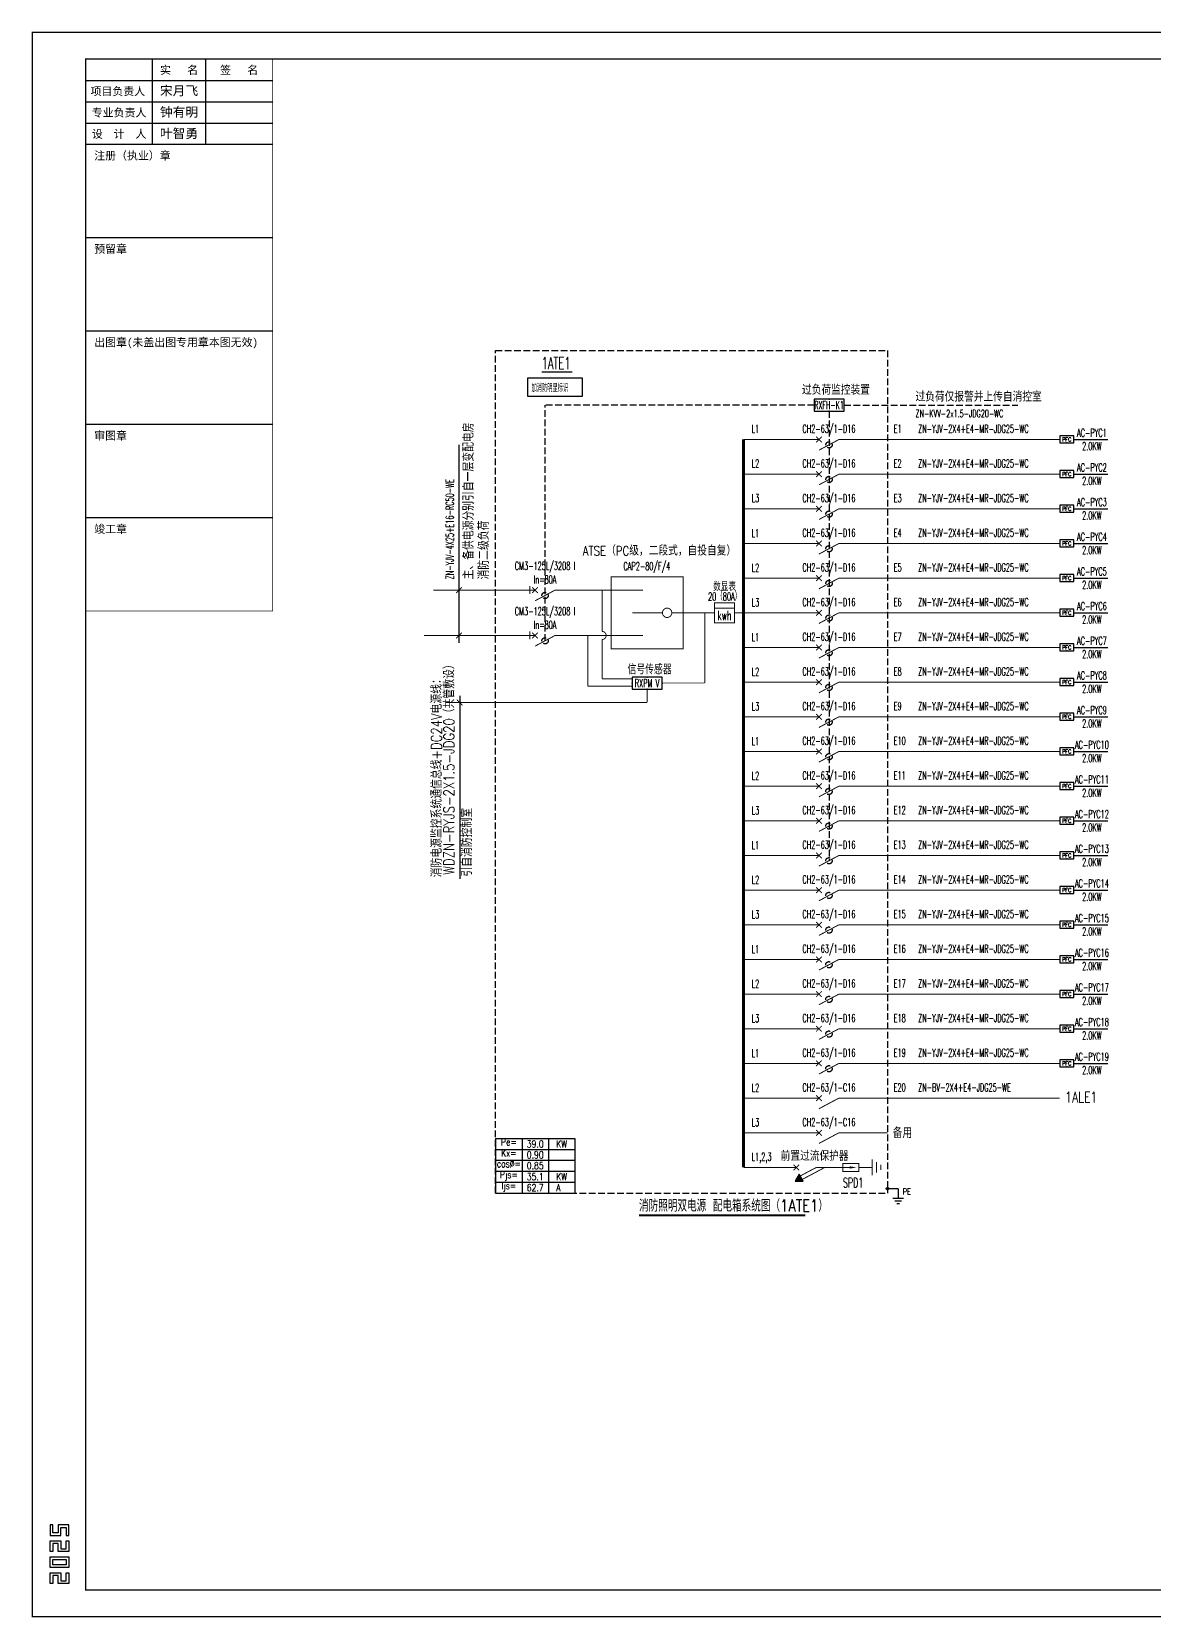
# Model space of a CAD drawing. Extents: x -1396510 to 1250330, y -1892470 to 1623980.
# Drawn here: x -561415 to -519340, y -675765 to -616315 of the extents above; entities that cross this region are included whole.
import ezdxf
from ezdxf.enums import TextEntityAlignment as Align

# ---------------------------------------------------------------- set-up
doc = ezdxf.new("R2010")
doc.units = 0
doc.header["$LTSCALE"] = 1000
doc.header["$MEASUREMENT"] = 0
doc.linetypes.add('DASH', pattern=[0.35, 0.25, -0.1])
doc.layers.get('Defpoints').update_dxf_attribs({"color": 210})
for name, color, linetype in [('0-cxFrame', 155, 'Continuous'), ('EQUIP-消防', 3, 'Continuous'), ('qianming', 155, 'Continuous'), ('TEL_SYMB', 3, 'Continuous'), ('TEL_TEXT', 7, 'Continuous'), ('电气系统图', 7, 'Continuous'), ('系统标准字体', 2, 'Continuous')]:
    doc.layers.add(name, color=color, linetype=linetype)
doc.layers.add('0-cxText', color=131, linetype='Continuous', lineweight=25)
doc.styles.add('_TEL_DIM', font='SIMPLEX', dxfattribs={"width": 0.8, "height": 3.5, "bigfont": 'HZTXT'})
doc.styles.add('cx_biaoti', font='')
doc.styles.add('cx_tuming', font='simhei.ttf')
doc.styles.add('cx_tuqian1', font='')
doc.styles.add('图框宋体', font='', dxfattribs={"width": 0.75})
doc.styles.add('系统-280', font='romanc.shx', dxfattribs={"width": 0.8, "height": 280, "bigfont": 'GBHZFS.shx'})
doc.styles.add('黑体', font='simhei.ttf', dxfattribs={"height": 12})
doc.styles.get('cx_biaoti').set_extended_font_data('SimSun')
doc.styles.get('cx_tuqian1').set_extended_font_data('SimSun')
doc.styles.get('图框宋体').set_extended_font_data('SimSun')

# ---------------------------------------------------------------- blocks, each defined once
blk = doc.blocks.new('A$C6D655153')
at = {"layer": '电气系统图'}
h = blk.add_hatch(color=3, dxfattribs=at)
edge = h.paths.add_edge_path()
edge.add_arc((50, 550), 50, 0, 360)
at = {"layer": '电气系统图', "color": 3}
for p, q in [((450, 550), (50, 550)), ((250, 200), (650, 200)), ((325, 100), (575, 100)), ((400, 0), (500, 0))]:
    blk.add_line(p, q, dxfattribs=at)
blk.add_lwpolyline([(450, 550), (450, 200)], dxfattribs=at)
blk.add_circle((50, 550), 50, dxfattribs=at)
at = {"layer": '电气系统图', "color": 3, "style": '_TEL_DIM', "width": 0.7}
blk.add_attdef('PE', text='', height=220, dxfattribs=at).set_placement((707, 441), align=Align.MIDDLE_CENTER)
blk = doc.blocks.new('A$C5D577B06')
at = {"layer": '电气系统图', "color": 3}
for p, q in [((1125, 450), (0, 450)), ((0, 450), (0, 0)), ((0, 0), (1125, 0)), ((1125, 0), (1125, 450))]:
    blk.add_line(p, q, dxfattribs=at)
for p in [(0, 225), (562, 450), (562, 0), (1125, 225)]:
    blk.add_point(p, dxfattribs=at)
at = {"layer": '电气系统图', "color": 3, "style": '_TEL_DIM'}
blk.add_attdef('RCD', text='', height=300, dxfattribs=at).set_placement((562, 225), align=Align.MIDDLE_CENTER)
at = {"layer": '电气系统图', "color": 3, "style": '_TEL_DIM', "flags": 1}
blk.add_attdef('A', text='', height=0.015, dxfattribs=at).set_placement((562, 0), align=Align.MIDDLE_CENTER)
blk = doc.blocks.new('*T347')
at = {"layer": '电气系统图', "color": 0, "linetype": 'ByBlock', "lineweight": -2, "transparency": 16777216}
for p, q in [((0, 0), (2970, 0)), ((0, 0), (0, -2053)), ((990, 0), (990, -2053)), ((1980, 0), (1980, -2053)), ((2970, 0), (2970, -2053)), ((0, -411), (2970, -411)), ((0, -821), (2970, -821)), ((0, -1232), (2970, -1232)), ((0, -1643), (2970, -1643)), ((0, -2053), (2970, -2053))]:
    blk.add_line(p, q, dxfattribs=at)
at = {"layer": '电气系统图', "color": 0, "linetype": 'DASH', "transparency": 16777216, "width": 990, "style": '_TEL_DIM'}
for s, insert, char_height, attachment_point in [('Pe=', (495, 0), 264, 2), ('Kx=', (495, -411), 264, 2), ('39.0', (1485, -205), 264, 5), ('0.90', (1485, -616), 264, 5), ('  KW', (1980, -205), 264, 4), ('cos%%C=', (495, -821), 264, 2), ('0.85', (1485, -1027), 264, 5), ('Pjs=', (495, -1232), 264, 2), ('{\\H0.8571x;Ijs=} ', (495, -1643), 308, 2), ('35.1', (1485, -1437), 264, 5), ('62.7', (1485, -1848), 264, 5), ('  A', (1980, -1848), 264, 4), ('  KW', (1980, -1437), 264, 4)]:
    blk.add_mtext(s, dxfattribs=dict(at, insert=insert, char_height=char_height, attachment_point=attachment_point))
blk = doc.blocks.new('A$C332171F1')
at = {"layer": '电气系统图', "color": 3, "const_width": 35}
blk.add_lwpolyline([(17, 767), (767, 767), (767, 17), (17, 17)], close=True, dxfattribs=at)
blk.add_lwpolyline([(17, 567), (767, 567)], dxfattribs=at)
at = {"layer": '电气系统图', "color": 3, "style": '_TEL_DIM', "width": 0.6}
blk.add_text('kwh', height=350, dxfattribs=at).set_placement((392, 117), align=Align.CENTER)
blk = doc.blocks.new('$equip$00001927')
for p, q in [((0.65, 0.65), (-0.65, 0.65)), ((-0.65, 0.65), (-0.65, 0)), ((-0.65, 0), (0.65, 0)), ((0.65, 0), (0.65, 0.65))]:
    blk.add_line(p, q)
for p in [(-0.65, 0.33), (0, 0.65), (0, 0), (0.65, 0.33)]:
    blk.add_point(p)
at = {"color": 7, "style": '_TEL_DIM'}
blk.add_attdef('$TEXT$', text='', height=0.34, dxfattribs=at).set_placement((0.01, 0.34), align=Align.MIDDLE_CENTER)
at = {"color": 7, "style": '_TEL_DIM', "flags": 1}
blk.add_attdef('A', text='', height=0.00002, dxfattribs=at).set_placement((0, 0), align=Align.MIDDLE_CENTER)
blk = doc.blocks.new('A$C5A8929A8')
at = {"layer": '电气系统图', "color": 3, "const_width": 35}
for points in [[(1500, 0), (1500, 600)], [(0, 300), (650, 300)], [(1000, 450), (1000, 150), (400, 150), (400, 450), (1000, 450)], [(1000, 300), (1500, 300)], [(1664, 100), (1664, 500)], [(1828, 200), (1828, 400)]]:
    blk.add_lwpolyline(points, dxfattribs=at)
at = {"layer": '电气系统图', "color": 3}
for points in [[(650, 344), (650, 256), (913, 300), (650, 256)], [(650, 256), (913, 300), (650, 344), (650, 256)]]:
    blk.add_solid(points, dxfattribs=at)
blk = doc.blocks.new('A$C04AF44BA')
at = {"layer": '电气系统图'}
h = blk.add_hatch(color=256, dxfattribs=at)
h.dxf.hatch_style = 1
h.paths.add_polyline_path([(-44, -518), (256, -518), (106, -258)])
at = {"layer": '电气系统图', "const_width": 35}
for points in [[(-106, -106), (106, 106)], [(-106, 106), (106, -106)], [(750, 0), (144, -323)], [(1069, 0), (219, -453)]]:
    blk.add_lwpolyline(points, dxfattribs=at)
at = {"layer": '电气系统图'}
blk.add_lwpolyline([(-44, -518), (256, -518), (106, -258)], close=True, dxfattribs=at)
blk = doc.blocks.new('zjcx_lan_xinxi(Dragon)')
for p, q in [((7000, -3200), (0, -3200)), ((7000, -6700), (0, -6700)), ((7000, -10200), (0, -10200)), ((7000, -13700), (0, -13700)), ((7000, -17200), (0, -17200))]:
    blk.add_line(p, q)
at = {"const_width": 25}
blk.add_lwpolyline([(0, -20700), (7000, -20700), (7000, 0), (0, 0)], close=True, dxfattribs=at)
for points in [[(2500, -3200), (2500, 0)], [(4500, -3200), (4500, 0)], [(0, -800), (7000, -800)], [(0, -1600), (7000, -1600)], [(0, -2400), (7000, -2400)]]:
    blk.add_lwpolyline(points)
for points in [[(7000, -3200), (7000, 0)], [(0, -3200), (7000, -3200)], [(0, -20700), (7000, -20700), (7000, -3200)], [(0, -20700), (7000, -20700)]]:
    blk.add_lwpolyline(points, dxfattribs=at)
at = {"style": '图框宋体'}
for s, p in [('实   名', (3500, -400)), ('签   名', (5750, -400)), ('项目负责人', (1204, -1200)), ('专业负责人', (1250, -2000)), ('设  计  人', (1250, -2800))]:
    blk.add_text(s, height=300, dxfattribs=at).set_placement(p, align=Align.MIDDLE)
for s, p in [('注册（执业）章', (318, -3771)), ('预留章', (318, -7271)), ('出图章(未盖出图专用章本图无效)', (318, -10771)), ('审图章', (318, -14271)), ('竣工章', (318, -17771))]:
    blk.add_text(s, height=300, dxfattribs=at).set_placement(p)
blk = doc.blocks.new('T-信息(Dragon)')
at = {"layer": '0-cxFrame'}
blk.add_blockref('zjcx_lan_xinxi(Dragon)', (0, 0), dxfattribs=at)
at = {"layer": 'qianming', "color": 3, "style": 'cx_biaoti'}
for s, p in [('宋月飞', (3497, -1185)), ('钟有明', (3497, -1985)), ('叶智勇', (3497, -2785))]:
    blk.add_text(s, height=350, dxfattribs=at).set_placement(p, align=Align.MIDDLE_CENTER)
blk = doc.blocks.new('TK22.A1 L(Dragon)')
at = {"layer": '0-cxFrame', "color": 7, "const_width": 0.5}
blk.add_lwpolyline([(0, 0), (-841, 0), (-841, 594), (0, 594)], close=True, dxfattribs=at)
at = {"layer": '0-cxFrame', "const_width": 0.5}
blk.add_lwpolyline([(-80, 10), (-821, 10), (-821, 584), (-80, 584)], close=True, dxfattribs=at)
at = {"layer": 'Defpoints', "color": 2}
for points in [[(-833.37, 34.37), (-834.37, 34.37), (-834.37, 30.37), (-830.37, 30.37), (-830.37, 33.37), (-828.37, 33.37), (-828.37, 30.37), (-827.37, 30.37), (-827.37, 34.37), (-831.37, 34.37), (-831.37, 31.37), (-833.37, 31.37), (-833.37, 34.37)], [(-833.37, 24.37), (-834.37, 24.37), (-834.37, 28.37), (-830.37, 28.37), (-830.37, 25.37), (-828.37, 25.37), (-828.37, 28.37), (-827.37, 28.37), (-827.37, 24.37), (-831.37, 24.37), (-831.37, 27.37), (-833.37, 27.37), (-833.37, 24.37)], [(-833.37, 12.37), (-834.37, 12.37), (-834.37, 16.37), (-830.37, 16.37), (-830.37, 13.37), (-828.37, 13.37), (-828.37, 16.37), (-827.37, 16.37), (-827.37, 12.37), (-831.37, 12.37), (-831.37, 15.37), (-833.37, 15.37), (-833.37, 12.37)]]:
    blk.add_lwpolyline(points, dxfattribs=at)
for points in [[(-834.37, 18.37), (-834.37, 22.37), (-827.37, 22.37), (-827.37, 18.37)], [(-833.37, 19.37), (-833.37, 21.37), (-828.37, 21.37), (-828.37, 19.37)]]:
    blk.add_lwpolyline(points, close=True, dxfattribs=at)
at = {"layer": '0-cxFrame', "xscale": 0.01, "yscale": 0.01, "zscale": 0.01}
blk.add_blockref('T-信息(Dragon)', (-821, 584), dxfattribs=at)
at = {"style": '黑体', "flags": 4}
blk.add_attdef('图幅', text='', height=3.3, dxfattribs=at).set_placement((-40, 3), align=Align.RIGHT)
at = {"layer": '0-cxText', "flags": 4}
for tag, height, style, p in [('建设单位', 3.5, 'cx_tuming', (-45, 240)), ('项目名称', 3.5, 'cx_tuming', (-45, 210)), ('子项名称', 3.5, 'cx_tuming', (-45, 180)), ('工程编号', 3.3, 'cx_tuqian1', (-35, 165)), ('图名1', 3.5, 'cx_tuming', (-45, 87)), ('图名2', 3.5, 'cx_tuming', (-45, 79)), ('图名3', 3.5, 'cx_tuming', (-45, 71)), ('出图日期', 3.3, 'cx_tuqian1', (-39, 60)), ('专业', 3.3, 'cx_tuqian1', (-55, 52)), ('图号', 3.3, 'cx_tuqian1', (-55, 44)), ('版次', 3.3, 'cx_tuqian1', (-20, 44))]:
    blk.add_attdef(tag, text='', height=height, dxfattribs=dict(at, style=style)).set_placement(p, align=Align.MIDDLE)
at = {"layer": 'Defpoints', "color": 6, "flags": 4}
for tag, height, style, p in [('tufu', 3.3, '黑体', (-12, 12)), ('dwfname', 4, 'cx_tuqian1', (-80, 3))]:
    blk.add_attdef(tag, text='', height=height, dxfattribs=dict(at, style=style)).set_placement(p, align=Align.RIGHT)

msp = doc.modelspace()

# ---------------------------------------------------------------- linework, layer by layer
msp.add_lwpolyline([(-542823.3, -629296.5), (-540786.8, -629296.5), (-540786.8, -629994.5), (-542823.3, -629994.5)], close=True)
at = {"layer": 'TEL_SYMB'}
for points, const_width in [([(-542298.4, -629072.1), (-541157.3, -629072.1)], 52.5), ([(-538652.3, -660694.5), (-532420.7, -660694.5)], 70)]:
    msp.add_lwpolyline(points, dxfattribs=dict(at, const_width=const_width))
at = {"layer": 'TEL_TEXT', "linetype": 'DASH'}
for p, q in [((-542174.3, -639152.2), (-542174.3, -630314.5)), ((-532092.6, -630314.5), (-542174.3, -630314.5)), ((-531530, -630539.5), (-531530, -647397.5)), ((-530967.6, -630314.5), (-524455.2, -630314.5))]:
    msp.add_line(p, q, dxfattribs=at)
at = {"layer": 'TEL_TEXT', "linetype": 'DASH', "const_width": 35}
for points in [[(-540034.5, -637252.2), (-540034.5, -638802.2)], [(-536188.6, -640735.6), (-536188.6, -638102.2)], [(-540569.6, -638952.2), (-540569.6, -640857.1)], [(-540034.5, -639102.2), (-540034.5, -640573.4)], [(-540569.6, -640857.1), (-538911.8, -640857.1)], [(-540034.5, -640573.4), (-538911.8, -640573.4)], [(-537786.8, -640735.6), (-536188.6, -640735.6)], [(-538349.3, -641461.6), (-545899.3, -641461.6)], [(-538349.3, -640960.6), (-538349.3, -641461.6)]]:
    msp.add_lwpolyline(points, dxfattribs=at)
msp.add_lwpolyline([(-540034.5, -639102.2, 1), (-540034.5, -638802.2)], format="xyb", dxfattribs=at)
at = {"layer": 'TEL_TEXT', "linetype": 'DASH'}
for centre in [(-531530, -631803.3), (-531530, -633102.8), (-531530, -634402.4), (-531534.2, -635701.9), (-531530, -636999.9), (-542174.3, -637452.2), (-531530, -638300), (-542174.3, -639152.2), (-531534.2, -639601.2), (-531534.2, -640901.3), (-531534.2, -642201.5), (-531530, -643498.2), (-531534.2, -644800.6), (-531534.2, -646099.6), (-531534.2, -647399.7), (-531534.2, -648699.3), (-531534.2, -649998.8), (-531534.2, -651298.4), (-531534.2, -652597.9), (-531534.2, -653897.5), (-531534.2, -655197)]:
    msp.add_circle(centre, 117.7, dxfattribs=at)
at = {"layer": '电气系统图', "color": 1, "linetype": 'DASH'}
for p, q in [((-544027.9, -628267.1), (-529338.4, -628267.1)), ((-544027.8, -659862.7), (-544027.9, -628267.1)), ((-529338.4, -628267.1), (-529338.4, -659862.7)), ((-544027.8, -659862.7), (-529338.4, -659862.7))]:
    msp.add_line(p, q, dxfattribs=at)
at = {"layer": '电气系统图'}
for p, q in [((-545399.3, -639232.9), (-545399.3, -631800.2)), ((-522360.1, -631603.3), (-521077.2, -631603.3)), ((-522360.1, -632902.8), (-521077.2, -632902.8)), ((-522360.1, -634202.4), (-521077.2, -634202.4)), ((-522360.1, -635501.9), (-521077.2, -635501.9)), ((-522360.1, -636802.1), (-521077.2, -636802.1)), ((-522360.1, -638101.6), (-521077.2, -638101.6)), ((-522360.1, -639401.2), (-521077.2, -639401.2)), ((-522360.1, -640700.7), (-521077.2, -640700.7)), ((-545373.4, -641211.6), (-545373.4, -647095.2)), ((-522360.1, -642001.5), (-521077.2, -642001.5)), ((-545373.4, -643171), (-545373.4, -648074.5)), ((-522360.1, -643301), (-521077.2, -643301)), ((-522360.1, -644600.6), (-521077.2, -644600.6)), ((-522360.1, -645900.2), (-521077.2, -645900.2)), ((-522360.1, -647199.7), (-521077.2, -647199.7)), ((-522360.1, -648499.3), (-521077.2, -648499.3)), ((-522360.1, -649798.8), (-521077.2, -649798.8)), ((-522360.1, -651098.4), (-521077.2, -651098.4)), ((-522360.1, -652397.9), (-521077.2, -652397.9)), ((-522360.1, -653697.5), (-521077.2, -653697.5)), ((-522360.1, -654997), (-521077.2, -654997))]:
    msp.add_line(p, q, dxfattribs=at)
for points, const_width in [([(-534734.2, -658898.5), (-534734.2, -631602.4)], 105), ([(-534730, -631603.3), (-531905, -631603.3)], 35), ([(-532011.1, -631709.3), (-531798.9, -631497.2)], 35), ([(-532011.1, -631497.2), (-531798.9, -631709.3)], 35), ([(-531155, -631603.3), (-531905, -632003.3)], 35), ([(-531155, -631603.3), (-522880.1, -631603.3)], 35), ([(-534730, -632902.8), (-531905, -632902.8)], 35), ([(-532011.1, -633008.9), (-531798.9, -632796.8)], 35), ([(-532011.1, -632796.8), (-531798.9, -633008.9)], 35), ([(-531155, -632902.8), (-531905, -633302.8)], 35), ([(-531155, -632902.8), (-522880.1, -632902.8)], 35), ([(-534730, -634202.4), (-531905, -634202.4)], 35), ([(-532011.1, -634308.4), (-531798.9, -634096.3)], 35), ([(-532011.1, -634096.3), (-531798.9, -634308.4)], 35), ([(-531155, -634202.4), (-531905, -634602.4)], 35), ([(-531155, -634202.4), (-522880.1, -634202.4)], 35), ([(-534734.2, -635501.9), (-531909.2, -635501.9)], 35), ([(-532015.2, -635608), (-531803.1, -635395.9)], 35), ([(-532015.2, -635395.9), (-531803.1, -635608)], 35), ([(-531159.2, -635501.9), (-531909.2, -635901.9)], 35), ([(-531155, -635501.9), (-522880.1, -635501.9)], 35), ([(-532015.2, -636908.2), (-531803.1, -636696)], 35), ([(-532015.2, -636696), (-531803.1, -636908.2)], 35), ([(-546361, -637252.2), (-542549.3, -637252.2)], 35), ([(-545505.4, -637358.3), (-545293.2, -637146.2)], 35), ([(-542749.3, -637402.2), (-542749.3, -637102.2)], 35), ([(-542655.4, -637358.3), (-542443.2, -637146.2)], 35), ([(-542655.4, -637146.2), (-542443.2, -637358.3)], 35), ([(-541799.3, -637252.2), (-542549.3, -637652.2)], 35), ([(-541799.3, -637252.2), (-538499.3, -637252.2)], 35), ([(-539699.3, -636752.2), (-536999.3, -636752.2), (-536999.3, -639452.2), (-539699.3, -639452.2), (-539699.3, -636752.2)], 35), ([(-534734.2, -636802.1), (-531909.2, -636802.1)], 35), ([(-531159.2, -636802.1), (-531909.2, -637202.1)], 35), ([(-531155, -636802.1), (-522880.1, -636802.1)], 35), ([(-537774.3, -638102.2), (-538899.3, -638102.2)], 35), ([(-536999.3, -638102.2), (-537424.3, -638102.2)], 35), ([(-535819.6, -638102.2), (-536999.3, -638102.2)], 35), ([(-534734.2, -638102.2), (-535069.6, -638102.2)], 35), ([(-534734.2, -638102.2), (-531909.2, -638102.2)], 35), ([(-532015.2, -638208.3), (-531803.1, -637996.2)], 35), ([(-532015.2, -637996.2), (-531803.1, -638208.3)], 35), ([(-531159.2, -638102.2), (-531909.2, -638502.2)], 35), ([(-531155, -638101.6), (-522880.1, -638101.6)], 35), ([(-546716.1, -638952.2), (-542549.3, -638952.2)], 35), ([(-545505.4, -639058.3), (-545293.2, -638846.2)], 35), ([(-542749.3, -639102.2), (-542749.3, -638802.2)], 35), ([(-542655.4, -639058.3), (-542443.2, -638846.2)], 35), ([(-542655.4, -638846.2), (-542443.2, -639058.3)], 35), ([(-541799.3, -638952.2), (-542549.3, -639352.2)], 35), ([(-541799.3, -638952.2), (-538499.3, -638952.2)], 35), ([(-534734.2, -639401.2), (-531909.2, -639401.2)], 35), ([(-532015.2, -639507.3), (-531803.1, -639295.1)], 35), ([(-532015.2, -639295.1), (-531803.1, -639507.3)], 35), ([(-531159.2, -639401.2), (-531909.2, -639801.2)], 35), ([(-531155, -639401.2), (-522880.1, -639401.2)], 35), ([(-534734.2, -640701.3), (-531909.2, -640701.3)], 35), ([(-532015.2, -640807.4), (-531803.1, -640595.3)], 35), ([(-532015.2, -640595.3), (-531803.1, -640807.4)], 35), ([(-531159.2, -640701.3), (-531909.2, -641101.3)], 35), ([(-531155, -640700.7), (-522880.1, -640700.7)], 35), ([(-545479.4, -641355.5), (-545267.3, -641567.7)], 35), ([(-534734.2, -642001.5), (-531909.2, -642001.5)], 35), ([(-532015.2, -642107.6), (-531803.1, -641895.4)], 35), ([(-532015.2, -641895.4), (-531803.1, -642107.6)], 35), ([(-531159.2, -642001.5), (-531909.2, -642401.5)], 35), ([(-531155, -642001.5), (-522880.1, -642001.5)], 35), ([(-532015.2, -643406.5), (-531803.1, -643194.4)], 35), ([(-532015.2, -643194.4), (-531803.1, -643406.5)], 35), ([(-534734.2, -643300.5), (-531909.2, -643300.5)], 35), ([(-531159.2, -643300.5), (-531909.2, -643700.5)], 35), ([(-531155, -643301), (-522880.1, -643301)], 35), ([(-534734.2, -644600.6), (-531909.2, -644600.6)], 35), ([(-532015.2, -644706.7), (-531803.1, -644494.5)], 35), ([(-532015.2, -644494.5), (-531803.1, -644706.7)], 35), ([(-531159.2, -644600.6), (-531909.2, -645000.6)], 35), ([(-531155, -644600.6), (-522880.1, -644600.6)], 35), ([(-534734.2, -645899.6), (-531909.2, -645899.6)], 35), ([(-532015.2, -646005.6), (-531803.1, -645793.5)], 35), ([(-532015.2, -645793.5), (-531803.1, -646005.6)], 35), ([(-531159.2, -645899.6), (-531909.2, -646299.6)], 35), ([(-531155, -645900.2), (-522880.1, -645900.2)], 35), ([(-534734.2, -647199.7), (-531909.2, -647199.7)], 35), ([(-532015.2, -647305.8), (-531803.1, -647093.6)], 35), ([(-532015.2, -647093.6), (-531803.1, -647305.8)], 35), ([(-531159.2, -647199.7), (-531909.2, -647599.7)], 35), ([(-531155, -647199.7), (-522880.1, -647199.7)], 35), ([(-534734.2, -648499.3), (-531909.2, -648499.3)], 35), ([(-532015.2, -648605.3), (-531803.1, -648393.2)], 35), ([(-532015.2, -648393.2), (-531803.1, -648605.3)], 35), ([(-531159.2, -648499.3), (-531909.2, -648899.3)], 35), ([(-531155, -648499.3), (-522880.1, -648499.3)], 35), ([(-534734.2, -649798.8), (-531909.2, -649798.8)], 35), ([(-532015.2, -649904.9), (-531803.1, -649692.7)], 35), ([(-532015.2, -649692.7), (-531803.1, -649904.9)], 35), ([(-531159.2, -649798.8), (-531909.2, -650198.8)], 35), ([(-531155, -649798.8), (-522880.1, -649798.8)], 35), ([(-532015.2, -651204.4), (-531803.1, -650992.3)], 35), ([(-532015.2, -650992.3), (-531803.1, -651204.4)], 35), ([(-534734.2, -651098.4), (-531909.2, -651098.4)], 35), ([(-531159.2, -651098.4), (-531909.2, -651498.4)], 35), ([(-531155, -651098.4), (-522880.1, -651098.4)], 35), ([(-534734.2, -652397.9), (-531909.2, -652397.9)], 35), ([(-532015.2, -652504), (-531803.1, -652291.9)], 35), ([(-532015.2, -652291.9), (-531803.1, -652504)], 35), ([(-531159.2, -652397.9), (-531909.2, -652797.9)], 35), ([(-531155, -652397.9), (-522880.1, -652397.9)], 35), ([(-534734.2, -653697.5), (-531909.2, -653697.5)], 35), ([(-532015.2, -653803.5), (-531803.1, -653591.4)], 35), ([(-532015.2, -653591.4), (-531803.1, -653803.5)], 35), ([(-531159.2, -653697.5), (-531909.2, -654097.5)], 35), ([(-531155, -653697.5), (-522880.1, -653697.5)], 35), ([(-534734.2, -654997), (-531909.2, -654997)], 35), ([(-532015.2, -655103.1), (-531803.1, -654891)], 35), ([(-532015.2, -654891), (-531803.1, -655103.1)], 35), ([(-531159.2, -654997), (-531909.2, -655397)], 35), ([(-531155, -654997), (-522880.1, -654997)], 35), ([(-534734.2, -656298.4), (-531909.2, -656298.4)], 35), ([(-532015.2, -656404.4), (-531803.1, -656192.3)], 35), ([(-532015.2, -656192.3), (-531803.1, -656404.4)], 35), ([(-531159.2, -656298.4), (-531909.2, -656698.4)], 35), ([(-531155, -656298.4), (-522880.1, -656298.4)], 35), ([(-532015.2, -657704.6), (-531803.1, -657492.4)], 35), ([(-532015.2, -657492.4), (-531803.1, -657704.6)], 35), ([(-534734.2, -657598.5), (-531909.2, -657598.5)], 35), ([(-531159.2, -657598.5), (-531909.2, -657998.5)], 35), ([(-531155, -657598.5), (-529338.4, -657598.5)], 35), ([(-534734.2, -658898.5), (-532759.2, -658898.5)], 35), ([(-532009.2, -658898.5), (-531412.3, -658898.5)], 35)]:
    msp.add_lwpolyline(points, dxfattribs=dict(at, const_width=const_width))
at = {"layer": '电气系统图', "const_width": 35}
msp.add_lwpolyline([(-537774.3, -638102.2, 1), (-537424.3, -638102.2, 1), (-537774.3, -638102.2, 1)], format="xyb", dxfattribs=at)

# ---------------------------------------------------------------- block references
msp.add_blockref('*T347', (-544027.9, -657809.3))
at = {"layer": '0-cxFrame', "xscale": 100, "yscale": 100, "zscale": 100}
msp.add_blockref('TK22.A1 L(Dragon)', (-477290, -675740), dxfattribs=at)
at = {"layer": 'EQUIP-消防'}
ref = msp.add_blockref('$equip$00001927', (-522620.1, -631733.3), dxfattribs=dict(at, xscale=400, yscale=400, zscale=400))
ref.add_attrib('$TEXT$', 'PFC', dxfattribs={"layer": '0', "color": 7, "height": 150, "style": '_TEL_DIM', "width": 0.9}).set_placement((-522620.1, -631603.3), align=Align.MIDDLE_CENTER)
ref = msp.add_blockref('$equip$00001927', (-522620.1, -633032.8), dxfattribs=dict(at, xscale=400, yscale=400, zscale=400))
ref.add_attrib('$TEXT$', 'PFC', dxfattribs={"layer": '0', "color": 7, "height": 150, "style": '_TEL_DIM', "width": 0.9}).set_placement((-522620.1, -632902.8), align=Align.MIDDLE_CENTER)
ref = msp.add_blockref('$equip$00001927', (-522620.1, -634332.4), dxfattribs=dict(at, xscale=400, yscale=400, zscale=400))
ref.add_attrib('$TEXT$', 'PFC', dxfattribs={"layer": '0', "color": 7, "height": 150, "style": '_TEL_DIM', "width": 0.9}).set_placement((-522620.1, -634202.4), align=Align.MIDDLE_CENTER)
ref = msp.add_blockref('$equip$00001927', (-522620.1, -635631.9), dxfattribs=dict(at, xscale=400, yscale=400, zscale=400))
ref.add_attrib('$TEXT$', 'PFC', dxfattribs={"layer": '0', "color": 7, "height": 150, "style": '_TEL_DIM', "width": 0.9}).set_placement((-522620.1, -635501.9), align=Align.MIDDLE_CENTER)
ref = msp.add_blockref('$equip$00001927', (-522620.1, -636932.1), dxfattribs=dict(at, xscale=400, yscale=400, zscale=400))
ref.add_attrib('$TEXT$', 'PFC', dxfattribs={"layer": '0', "color": 7, "height": 150, "style": '_TEL_DIM', "width": 0.9}).set_placement((-522620.1, -636802.1), align=Align.MIDDLE_CENTER)
ref = msp.add_blockref('$equip$00001927', (-522620.1, -638231.6), dxfattribs=dict(at, xscale=400, yscale=400, zscale=400))
ref.add_attrib('$TEXT$', 'PFC', dxfattribs={"layer": '0', "color": 7, "height": 150, "style": '_TEL_DIM', "width": 0.9}).set_placement((-522620.1, -638101.6), align=Align.MIDDLE_CENTER)
ref = msp.add_blockref('$equip$00001927', (-522620.1, -639531.2), dxfattribs=dict(at, xscale=400, yscale=400, zscale=400))
ref.add_attrib('$TEXT$', 'PFC', dxfattribs={"layer": '0', "color": 7, "height": 150, "style": '_TEL_DIM', "width": 0.9}).set_placement((-522620.1, -639401.2), align=Align.MIDDLE_CENTER)
ref = msp.add_blockref('$equip$00001927', (-522620.1, -640830.7), dxfattribs=dict(at, xscale=400, yscale=400, zscale=400))
ref.add_attrib('$TEXT$', 'PFC', dxfattribs={"layer": '0', "color": 7, "height": 150, "style": '_TEL_DIM', "width": 0.9}).set_placement((-522620.1, -640700.7), align=Align.MIDDLE_CENTER)
ref = msp.add_blockref('$equip$00001927', (-522620.1, -642131.5), dxfattribs=dict(at, xscale=400, yscale=400, zscale=400))
ref.add_attrib('$TEXT$', 'PFC', dxfattribs={"layer": '0', "color": 7, "height": 150, "style": '_TEL_DIM', "width": 0.9}).set_placement((-522620.1, -642001.5), align=Align.MIDDLE_CENTER)
ref = msp.add_blockref('$equip$00001927', (-522620.1, -643431), dxfattribs=dict(at, xscale=400, yscale=400, zscale=400))
ref.add_attrib('$TEXT$', 'PFC', dxfattribs={"layer": '0', "color": 7, "height": 150, "style": '_TEL_DIM', "width": 0.9}).set_placement((-522620.1, -643301), align=Align.MIDDLE_CENTER)
ref = msp.add_blockref('$equip$00001927', (-522620.1, -644730.6), dxfattribs=dict(at, xscale=400, yscale=400, zscale=400))
ref.add_attrib('$TEXT$', 'PFC', dxfattribs={"layer": '0', "color": 7, "height": 150, "style": '_TEL_DIM', "width": 0.9}).set_placement((-522620.1, -644600.6), align=Align.MIDDLE_CENTER)
ref = msp.add_blockref('$equip$00001927', (-522620.1, -646030.2), dxfattribs=dict(at, xscale=400, yscale=400, zscale=400))
ref.add_attrib('$TEXT$', 'PFC', dxfattribs={"layer": '0', "color": 7, "height": 150, "style": '_TEL_DIM', "width": 0.9}).set_placement((-522620.1, -645900.2), align=Align.MIDDLE_CENTER)
ref = msp.add_blockref('$equip$00001927', (-522620.1, -647329.7), dxfattribs=dict(at, xscale=400, yscale=400, zscale=400))
ref.add_attrib('$TEXT$', 'PFC', dxfattribs={"layer": '0', "color": 7, "height": 150, "style": '_TEL_DIM', "width": 0.9}).set_placement((-522620.1, -647199.7), align=Align.MIDDLE_CENTER)
ref = msp.add_blockref('$equip$00001927', (-522620.1, -648629.3), dxfattribs=dict(at, xscale=400, yscale=400, zscale=400))
ref.add_attrib('$TEXT$', 'PFC', dxfattribs={"layer": '0', "color": 7, "height": 150, "style": '_TEL_DIM', "width": 0.9}).set_placement((-522620.1, -648499.3), align=Align.MIDDLE_CENTER)
ref = msp.add_blockref('$equip$00001927', (-522620.1, -649928.8), dxfattribs=dict(at, xscale=400, yscale=400, zscale=400))
ref.add_attrib('$TEXT$', 'PFC', dxfattribs={"layer": '0', "color": 7, "height": 150, "style": '_TEL_DIM', "width": 0.9}).set_placement((-522620.1, -649798.8), align=Align.MIDDLE_CENTER)
ref = msp.add_blockref('$equip$00001927', (-522620.1, -651228.4), dxfattribs=dict(at, xscale=400, yscale=400, zscale=400))
ref.add_attrib('$TEXT$', 'PFC', dxfattribs={"layer": '0', "color": 7, "height": 150, "style": '_TEL_DIM', "width": 0.9}).set_placement((-522620.1, -651098.4), align=Align.MIDDLE_CENTER)
ref = msp.add_blockref('$equip$00001927', (-522620.1, -652527.9), dxfattribs=dict(at, xscale=400, yscale=400, zscale=400))
ref.add_attrib('$TEXT$', 'PFC', dxfattribs={"layer": '0', "color": 7, "height": 150, "style": '_TEL_DIM', "width": 0.9}).set_placement((-522620.1, -652397.9), align=Align.MIDDLE_CENTER)
ref = msp.add_blockref('$equip$00001927', (-522620.1, -653827.5), dxfattribs=dict(at, xscale=400, yscale=400, zscale=400))
ref.add_attrib('$TEXT$', 'PFC', dxfattribs={"layer": '0', "color": 7, "height": 150, "style": '_TEL_DIM', "width": 0.9}).set_placement((-522620.1, -653697.5), align=Align.MIDDLE_CENTER)
ref = msp.add_blockref('$equip$00001927', (-522620.1, -655127), dxfattribs=dict(at, xscale=400, yscale=400, zscale=400))
ref.add_attrib('$TEXT$', 'PFC', dxfattribs={"layer": '0', "color": 7, "height": 150, "style": '_TEL_DIM', "width": 0.9}).set_placement((-522620.1, -654997), align=Align.MIDDLE_CENTER)
at = {"layer": '电气系统图'}
ref = msp.add_blockref('A$C5D577B06', (-532092.6, -630539.5), dxfattribs=at)
ref.add_attrib('RCD', 'RXFH-K1', dxfattribs={"color": 3, "height": 300, "style": '_TEL_DIM', "width": 0.5}).set_placement((-531530.1, -630314.5), align=Align.MIDDLE_CENTER)
for name, p in [('A$C332171F1', (-535837.1, -638494.7)), ('A$C5A8929A8', (-531412.3, -659198.5)), ('A$C04AF44BA', (-532759.2, -658898.5))]:
    msp.add_blockref(name, p, dxfattribs=at)
ref = msp.add_blockref('A$C5D577B06', (-538911.8, -640960.6), dxfattribs=at)
ref.add_attrib('RCD', 'RXPM V', dxfattribs={"color": 3, "height": 300, "style": '_TEL_DIM', "width": 0.6}).set_placement((-538349.3, -640735.6), align=Align.MIDDLE_CENTER)
ref = msp.add_blockref('A$C6D655153', (-529388.4, -660244.4), dxfattribs=at)
ref.add_attrib('PE', 'PE', dxfattribs={"color": 3, "height": 220, "style": '_TEL_DIM', "width": 0.7}).set_placement((-528613.7, -659803.8), align=Align.MIDDLE_CENTER)

# ---------------------------------------------------------------- texts
at = {"layer": 'TEL_SYMB', "color": 7, "style": '_TEL_DIM'}
for s, width, p in [('1ATE1', 0.6, (-542298.4, -628967.1)), ('消防照明双电源 配电箱系统图（1ATE1）', 0.8, (-538652.3, -660554.5))]:
    msp.add_text(s, height=450, dxfattribs=dict(at, width=width)).set_placement(p)
at = {"layer": '电气系统图', "style": '_TEL_DIM'}
for s, height, width, p in [('过负荷监控装置', 350, 0.8, (-532543.8, -629923.9)), ('过负荷仅报警并上传自消控室', 350, 0.8, (-528289.6, -630181)), ('ZN-KVV-2x1.5-JDG20-WC', 280, 0.6, (-528289.6, -630773.5)), ('L1', 300, 0.6, (-534434.2, -631352.4)), ('E1', 300, 0.6, (-529109, -631352.4)), ('ZN-YJV-2X4+E4-MR-JDG25-WC', 300, 0.6, (-528190.4, -631352.4)), ('L2', 300, 0.6, (-534434.2, -632652.8)), ('E2', 300, 0.6, (-529110.2, -632652.8)), ('ZN-YJV-2X4+E4-MR-JDG25-WC', 300, 0.6, (-528190.4, -632651.9)), ('L3', 300, 0.6, (-534434.2, -633952.4)), ('E3', 300, 0.6, (-529110.2, -633952.4)), ('ZN-YJV-2X4+E4-MR-JDG25-WC', 300, 0.6, (-528190.4, -633951.5)), ('L1', 300, 0.6, (-534434.2, -635262.6)), ('E4', 300, 0.6, (-529110.2, -635251.9)), ('ZN-YJV-2X4+E4-MR-JDG25-WC', 300, 0.6, (-528190.4, -635251)), ('ATSE（PC级，二段式，自投自复）', 350, 0.8, (-540762.1, -635952.6)), ('L2', 300, 0.6, (-534434.2, -636562.8)), ('E5', 300, 0.6, (-529110.2, -636552.1)), ('ZN-YJV-2X4+E4-MR-JDG25-WC', 300, 0.6, (-528190.4, -636551.2)), ('L3', 300, 0.6, (-534434.2, -637862.9)), ('E6', 300, 0.6, (-529110.2, -637851.6)), ('ZN-YJV-2X4+E4-MR-JDG25-WC', 300, 0.6, (-528190.4, -637850.7)), ('L1', 300, 0.6, (-534434.2, -639161.9)), ('E7', 300, 0.6, (-529110.2, -639151.2)), ('ZN-YJV-2X4+E4-MR-JDG25-WC', 300, 0.6, (-528190.4, -639150.3)), ('L2', 300, 0.6, (-534434.2, -640462)), ('E8', 300, 0.6, (-529110.2, -640450.7)), ('ZN-YJV-2X4+E4-MR-JDG25-WC', 300, 0.6, (-528190.4, -640449.9)), ('L3', 300, 0.6, (-534434.2, -641762.2)), ('E9', 300, 0.6, (-529110.2, -641751.5)), ('ZN-YJV-2X4+E4-MR-JDG25-WC', 300, 0.6, (-528190.4, -641750.6)), ('L1', 300, 0.6, (-534434.2, -643061.1)), ('E10', 300, 0.6, (-529110.2, -643051)), ('ZN-YJV-2X4+E4-MR-JDG25-WC', 300, 0.6, (-528190.4, -643050.1)), ('L2', 300, 0.6, (-534434.2, -644361.3)), ('E11', 300, 0.6, (-529110.2, -644350.6)), ('ZN-YJV-2X4+E4-MR-JDG25-WC', 300, 0.6, (-528190.4, -644349.7)), ('L3', 300, 0.6, (-534434.2, -645661.4)), ('E12', 300, 0.6, (-529110.2, -645650.7)), ('ZN-YJV-2X4+E4-MR-JDG25-WC', 300, 0.6, (-528190.4, -645649.3)), ('L1', 300, 0.6, (-534434.2, -646960.4)), ('E13', 300, 0.6, (-529110.2, -646950.3)), ('ZN-YJV-2X4+E4-MR-JDG25-WC', 300, 0.6, (-528190.4, -646948.8)), ('L2', 300, 0.6, (-534434.2, -648260.5)), ('E14', 300, 0.6, (-529110.2, -648250.4)), ('ZN-YJV-2X4+E4-MR-JDG25-WC', 300, 0.6, (-528190.4, -648248.4)), ('L3', 300, 0.6, (-534434.2, -649560.7)), ('E15', 300, 0.6, (-529110.2, -649548.8)), ('ZN-YJV-2X4+E4-MR-JDG25-WC', 300, 0.6, (-528190.4, -649547.9)), ('L1', 300, 0.6, (-534434.2, -650859.1)), ('E16', 300, 0.6, (-529110.2, -650849)), ('ZN-YJV-2X4+E4-MR-JDG25-WC', 300, 0.6, (-528190.4, -650847.5)), ('L2', 300, 0.6, (-534434.2, -652159.2)), ('E17', 300, 0.6, (-529110.2, -652148.5)), ('ZN-YJV-2X4+E4-MR-JDG25-WC', 300, 0.6, (-528190.4, -652147)), ('L3', 300, 0.6, (-534434.2, -653459.3)), ('E18', 300, 0.6, (-529110.2, -653448.7)), ('ZN-YJV-2X4+E4-MR-JDG25-WC', 300, 0.6, (-528190.4, -653446.6)), ('L1', 300, 0.6, (-534434.2, -654757.7)), ('E19', 300, 0.6, (-529110.2, -654748.2)), ('ZN-YJV-2X4+E4-MR-JDG25-WC', 300, 0.6, (-528190.4, -654746.1)), ('L2', 300, 0.6, (-534434.2, -656057.9)), ('E20', 300, 0.6, (-529110.2, -656049.6)), ('ZN-BV-2X4+E4-JDG25-WE', 300, 0.6, (-528190.4, -656047.5)), ('1ALE1', 400, 0.75, (-522680, -656462.3)), ('L3', 300, 0.6, (-534434.2, -657358)), ('备用', 400, 0.75, (-529138.4, -657799.7)), ('L1,2,3', 300, 0.6, (-534434.2, -658648.5)), ('前置过流保护器', 350, 0.8, (-533345.5, -658648.5)), ('SPD1', 360, 0.6, (-531006.9, -659648.5))]:
    msp.add_text(s, height=height, dxfattribs=dict(at, width=width)).set_placement(p)
for s, height, width, p in [('CH2-63/1-D16', 300, 0.6, (-531534.2, -631352.4)), ('AC-PYC1', 300, 0.6, (-521678.4, -631503.3)), ('2.0KW', 300, 0.6, (-521678.4, -632003.3)), ('CH2-63/1-D16', 300, 0.6, (-531534.2, -632651.9)), ('AC-PYC2', 300, 0.6, (-521678.4, -632802.8)), ('2.0KW', 300, 0.6, (-521678.4, -633302.8)), ('CH2-63/1-D16', 300, 0.6, (-531534.2, -633952.4)), ('AC-PYC3', 300, 0.6, (-521678.4, -634102.4)), ('2.0KW', 300, 0.6, (-521678.4, -634602.4)), ('CH2-63/1-D16', 300, 0.6, (-531534.2, -635251.9)), ('AC-PYC4', 300, 0.6, (-521678.4, -635401.9)), ('2.0KW', 300, 0.6, (-521678.4, -635901.9)), ('CM3-125L/3208 I', 300, 0.6, (-542174.3, -636494.6)), ('In=80A', 300, 0.6, (-542174.3, -637002.2)), ('CAP2-80/F/4', 300, 0.6, (-538357.8, -636502.2)), ('CH2-63/1-D16', 300, 0.6, (-531534.2, -636552.1)), ('AC-PYC5', 300, 0.6, (-521678.4, -636702.1)), ('数显表', 300, 0.7, (-535444.6, -637284.6)), ('2.0KW', 300, 0.6, (-521678.4, -637202.1)), ('CM3-125L/3208 I', 300, 0.6, (-542174.3, -638194.6)), ('20（80A）', 300, 0.6, (-535444.6, -637643.2)), ('CH2-63/1-D16', 300, 0.6, (-531534.2, -637852.2)), ('AC-PYC6', 300, 0.6, (-521678.4, -638001.6)), ('In=80A', 300, 0.6, (-542174.3, -638702.2)), ('2.0KW', 300, 0.6, (-521678.4, -638501.6)), ('CH2-63/1-D16', 300, 0.6, (-531534.2, -639151.2)), ('AC-PYC7', 300, 0.6, (-521678.4, -639301.2)), ('2.0KW', 300, 0.6, (-521678.4, -639801.2)), ('信号传感器', 350, 0.7, (-538258.1, -640405.6)), ('CH2-63/1-D16', 300, 0.6, (-531534.2, -640451.3)), ('AC-PYC8', 300, 0.6, (-521678.4, -640600.7)), ('2.0KW', 300, 0.6, (-521678.4, -641100.7)), ('CH2-63/1-D16', 300, 0.6, (-531534.2, -641751.5)), ('AC-PYC9', 300, 0.6, (-521678.4, -641901.5)), ('2.0KW', 300, 0.6, (-521678.4, -642401.5)), ('CH2-63/1-D16', 300, 0.6, (-531534.2, -643050.4)), ('AC-PYC10', 300, 0.6, (-521678.4, -643201)), ('2.0KW', 300, 0.6, (-521678.4, -643701)), ('CH2-63/1-D16', 300, 0.6, (-531534.2, -644350.6)), ('AC-PYC11', 300, 0.6, (-521678.4, -644500.6)), ('2.0KW', 300, 0.6, (-521678.4, -645000.6)), ('CH2-63/1-D16', 300, 0.6, (-531534.2, -645649.6)), ('AC-PYC12', 300, 0.6, (-521678.4, -645800.2)), ('2.0KW', 300, 0.6, (-521678.4, -646300.2)), ('CH2-63/1-D16', 300, 0.6, (-531534.2, -646949.7)), ('AC-PYC13', 300, 0.6, (-521678.4, -647099.7)), ('2.0KW', 300, 0.6, (-521678.4, -647599.7)), ('CH2-63/1-D16', 300, 0.6, (-531534.2, -648249.3)), ('AC-PYC14', 300, 0.6, (-521678.4, -648399.3)), ('2.0KW', 300, 0.6, (-521678.4, -648899.3)), ('CH2-63/1-D16', 300, 0.6, (-531534.2, -649548.8)), ('AC-PYC15', 300, 0.6, (-521678.4, -649698.8)), ('2.0KW', 300, 0.6, (-521678.4, -650198.8)), ('CH2-63/1-D16', 300, 0.6, (-531534.2, -650848.4)), ('AC-PYC16', 300, 0.6, (-521678.4, -650998.4)), ('2.0KW', 300, 0.6, (-521678.4, -651498.4)), ('CH2-63/1-D16', 300, 0.6, (-531534.2, -652147.9)), ('AC-PYC17', 300, 0.6, (-521678.4, -652297.9)), ('2.0KW', 300, 0.6, (-521678.4, -652797.9)), ('CH2-63/1-D16', 300, 0.6, (-531534.2, -653447.5)), ('AC-PYC18', 300, 0.6, (-521678.4, -653597.5)), ('2.0KW', 300, 0.6, (-521678.4, -654097.5)), ('CH2-63/1-D16', 300, 0.6, (-531534.2, -654747)), ('AC-PYC19', 300, 0.6, (-521678.4, -654897)), ('2.0KW', 300, 0.6, (-521678.4, -655397)), ('CH2-63/1-C16', 300, 0.6, (-531534.2, -656048.4)), ('CH2-63/1-C16', 300, 0.6, (-531534.2, -657348.5))]:
    msp.add_text(s, height=height, dxfattribs=dict(at, width=width)).set_placement(p, align=Align.CENTER)
for s, height, width, p in [('主、备供电源分别引自一层变配电房', 400, 0.8, (-544849.3, -636852.2)), ('ZN-YJV-4X25+E16-RC50-WE', 300, 0.6, (-545599.3, -636852.2)), ('消防二级负荷', 400, 0.8, (-544280, -636852.2)), ('WDZN-RYJS-2X1.5-JDG20（共管敷设）', 400, 0.8, (-545575.8, -647924.5)), ('消防电源监控系统通信总线+DC24V电源线：', 400, 0.8, (-546044.4, -648019.2)), ('引自消防控制室', 400, 0.8, (-544908.5, -647994.5))]:
    msp.add_text(s, height=height, rotation=90, dxfattribs=dict(at, width=width)).set_placement(p)
at = {"layer": '系统标准字体', "color": 6, "style": '系统-280', "width": 0.7}
msp.add_text('加消防明显标识', height=280, dxfattribs=at).set_placement((-542680.1, -629822.9, -583.6))

doc.saveas('drawing.dxf')
